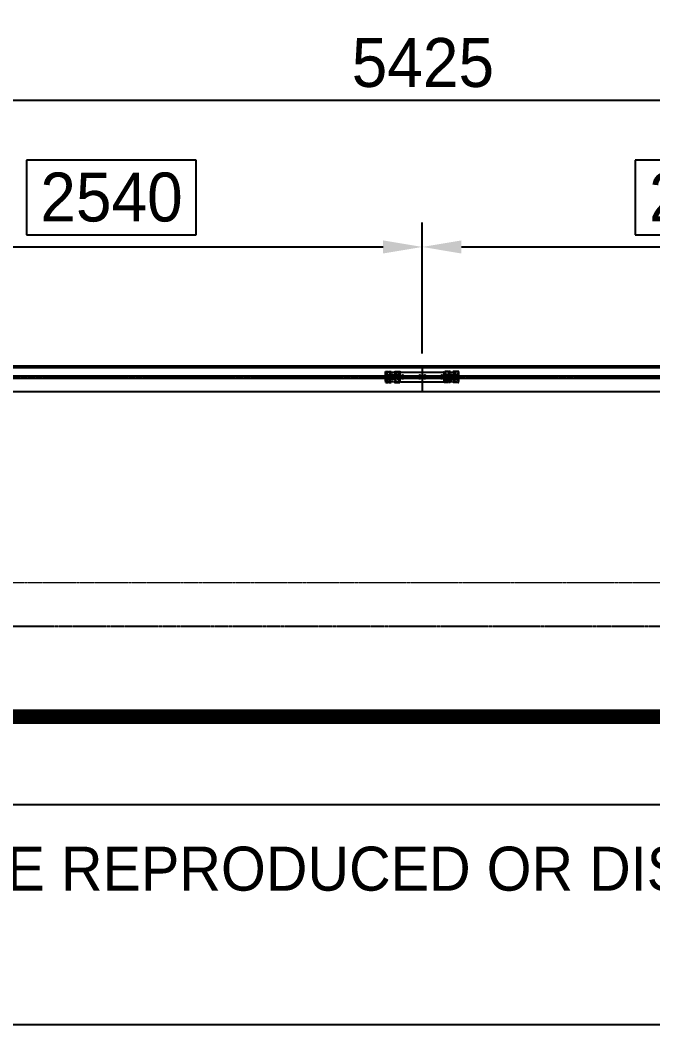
# Model space of a CAD drawing. Header units: inches. Extents: x 0 to 77285, y -118 to 40065.
# Drawn here: x 17608 to 20194, y 0 to 4108 of the extents above; entities that cross this region are included whole.
import ezdxf

# ---------------------------------------------------------------- set-up
doc = ezdxf.new("R2010")
doc.units = ezdxf.units.IN
doc.header["$LTSCALE"] = 5
doc.header["$MEASUREMENT"] = 0
for name, pattern in [('CENTER', [2, 1.25, -0.25, 0.25, -0.25]), ('HIDDEN', [0.375, 0.25, -0.125]), ('PHANTOM', [2.5, 1.25, -0.25, 0.25, -0.25, 0.25, -0.25])]:
    doc.linetypes.add(name, pattern=pattern)
for name, color, linetype in [('11', 1, 'CENTER'), ('22', 2, 'HIDDEN'), ('66', 6, 'PHANTOM'), ('B', 123, 'Continuous'), ('G', 231, 'Continuous')]:
    doc.layers.add(name, color=color, linetype=linetype)
doc.layers.add('33', color=3, linetype='PHANTOM', lineweight=9)
doc.styles.add('SCI', font='')
doc.styles.get('SCI').set_extended_font_data('Gulim')
doc.dimstyles.new('S', dxfattribs={"dimscale": 100, "dimtxt": 2.5, "dimasz": 2, "dimexe": 1.25, "dimexo": 0.625, "dimgap": -0.625, "dimtad": 1, "dimdec": 8, "dimtxsty": 'SCI', "dimcen": 2.5, "dimclrd": 1, "dimclre": 1, "dimclrt": 7, "dimadec": 8, "dimazin": 2, "dimtfac": 1, "dimtdec": 8, "dimtmove": 0, "dimatfit": 3, "dimfxl": 1, "dimarcsym": 0})
doc.dimstyles.new('SCH', dxfattribs={"dimtxt": 2.5, "dimasz": 2, "dimexe": 1.25, "dimexo": 0.625, "dimtad": 1, "dimdec": 8, "dimtxsty": 'SCI', "dimcen": 2.5, "dimclrd": 4, "dimclre": 4, "dimclrt": 7, "dimadec": 8, "dimazin": 2, "dimtfac": 1, "dimtdec": 8, "dimtmove": 0, "dimatfit": 3, "dimfxl": 1, "dimarcsym": 0})

# ---------------------------------------------------------------- blocks, each defined once
blk = doc.blocks.new('A$C60684f4e')
at = {"color": 2}
blk.add_lwpolyline([(12.5, -289.5), (12.5, -7.5), (412.5, -7.5), (412.5, -289.5)], close=True, dxfattribs=at)
at = {"color": 40, "const_width": 0.5}
blk.add_lwpolyline([(15.5, -286.5), (15.5, -10.5), (409.5, -10.5), (409.5, -286.5)], close=True, dxfattribs=at)
at = {"layer": 'Defpoints', "color": 1}
blk.add_lwpolyline([(0, -297), (0, 0), (420, 0), (420, -297)], close=True, dxfattribs=at)
at = {"color": 3, "linetype": 'Continuous', "style": 'SCI'}
blk.add_text('IT MUST NOT BE REPRODUCED OR DISCLOSED TO OTHERS OR USED IN ANY OTHER WAY IN WHOLE OR PART EXCEPT AN AUTHORIZED IN WRITING BY SECHANG INTERNATIONAL Co., Ltd.', height=1.5, dxfattribs=at).set_placement((131.882, -292.427))
blk = doc.blocks.new('0104-20170619.11435441')
for p, q in [((-30, 6), (-30, 21)), ((-30, 6), (-29, 6)), ((-29, 5), (-29, 6)), ((-29, 5), (-24, 5)), ((-6, 22.5), (-28.5, 22.5)), ((-28, 10.5), (-28, 19.5)), ((-28, 10.5), (-26, 10.5)), ((-10.5, 20.5), (-27, 20.5)), ((-26, 10.5), (-26, 12.5)), ((-26, 12.5), (-20.4, 12.5)), ((-22.4, 12.5), (-24.1, 12.5)), ((-23, 10.5), (-24.1, 10.5)), ((-24, 10.5), (-21, 10.5)), ((-24, 5), (-24, 10.5)), ((-21, 10.5), (-18, 8.5)), ((-20.4, 12.5), (-16, 9.6)), ((-18, -8.5), (-18, 8.5)), ((-16, 1), (-16, 9.6)), ((-16, 1), (-9.9, 1)), ((-10.5, 18.5), (-12.5, 18.5)), ((-12.5, 18.5), (-12.5, 12.9)), ((-12.5, 12.9), (-7.9, 6.1)), ((-10.5, 20.5), (-10.5, 18.5)), ((-10.5, 16.5), (-10.5, 13.5)), ((-5, 16.5), (-10.5, 16.5)), ((-10.5, 13.5), (-6.5, 7.6)), ((-4.9, 1), (-7.4, 1)), ((-6, 22.5), (-6, 21.5)), ((-5, 21.5), (-6, 21.5)), ((-4.2, 2.8), (-6, 4.5)), ((-5, 21.5), (-5, 16.5)), ((-2.8, 4.2), (-4.5, 6)), ((-1, 4.9), (-1, 7.4)), ((1, 4.9), (1, 7.4)), ((2.8, 4.2), (4.5, 6)), ((4.2, 2.8), (6, 4.5)), ((4.9, 1), (7.4, 1)), ((5, 21.5), (5, 16.5)), ((6, 21.5), (5, 21.5)), ((10.5, 16.5), (5, 16.5)), ((6, 22.5), (6, 21.5)), ((28.5, 22.5), (6, 22.5)), ((10.5, 13.5), (6.5, 7.6)), ((12.5, 12.9), (7.9, 6.1)), ((9.9, 1), (16, 1)), ((10.5, 20.5), (10.5, 18.5)), ((27, 20.5), (10.5, 20.5)), ((12.5, 18.5), (10.5, 18.5)), ((10.5, 16.5), (10.5, 13.5)), ((12.5, 18.5), (12.5, 12.9)), ((20.4, 12.5), (16, 9.6)), ((16, 1), (16, 9.6)), ((21, 10.5), (18, 8.5)), ((18, -8.5), (18, 8.5)), ((26, 12.5), (20.4, 12.5)), ((24, 10.5), (21, 10.5)), ((24, 5), (24, 10.5)), ((29, 5), (24, 5)), ((26, 10.5), (26, 12.5)), ((28, 10.5), (26, 10.5)), ((28, 10.5), (28, 19.5)), ((29, 5), (29, 6)), ((30, 6), (29, 6)), ((30, 6), (30, 21)), ((-30, -21), (-30, -6)), ((-30, -6), (-29, -6)), ((-29, -6), (-29, -5)), ((-29, -5), (-24, -5)), ((-6, -22.5), (-28.5, -22.5)), ((-28, -19.5), (-28, -10.5)), ((-28, -10.5), (-26, -10.5)), ((-10.5, -20.5), (-27, -20.5)), ((-26, -12.5), (-26, -10.5)), ((-26, -12.5), (-20.4, -12.5)), ((-24, -10.5), (-24, -5)), ((-24, -10.5), (-21, -10.5)), ((-21, -10.5), (-18, -8.5)), ((-20.4, -12.5), (-16, -9.6)), ((-16, -9.6), (-16, -1)), ((-16, -1), (-9.9, -1)), ((-12.5, -12.9), (-7.9, -6.1)), ((-12.5, -18.5), (-12.5, -12.9)), ((-10.5, -18.5), (-12.5, -18.5)), ((-10.5, -13.5), (-6.5, -7.6)), ((-10.5, -16.5), (-10.5, -13.5)), ((-5, -16.5), (-10.5, -16.5)), ((-10.5, -20.5), (-10.5, -18.5)), ((-4.9, -1), (-7.4, -1)), ((-4.2, -2.8), (-6, -4.5)), ((-6, -22.5), (-6, -21.5)), ((-5, -21.5), (-6, -21.5)), ((-5, -21.5), (-5, -16.5)), ((-2.8, -4.2), (-4.5, -6)), ((-1, -4.9), (-1, -7.4)), ((1, -4.9), (1, -7.4)), ((2.8, -4.2), (4.5, -6)), ((4.2, -2.8), (6, -4.5)), ((4.9, -1), (7.4, -1)), ((5, -21.5), (5, -16.5)), ((10.5, -16.5), (5, -16.5)), ((6, -21.5), (5, -21.5)), ((6, -22.5), (6, -21.5)), ((28.5, -22.5), (6, -22.5)), ((10.5, -13.5), (6.5, -7.6)), ((12.5, -12.9), (7.9, -6.1)), ((9.9, -1), (16, -1)), ((10.5, -16.5), (10.5, -13.5)), ((12.5, -18.5), (10.5, -18.5)), ((10.5, -20.5), (10.5, -18.5)), ((27, -20.5), (10.5, -20.5)), ((12.5, -18.5), (12.5, -12.9)), ((16, -9.6), (16, -1)), ((20.4, -12.5), (16, -9.6)), ((21, -10.5), (18, -8.5)), ((26, -12.5), (20.4, -12.5)), ((24, -10.5), (21, -10.5)), ((24, -10.5), (24, -5)), ((29, -5), (24, -5)), ((26, -12.5), (26, -10.5)), ((28, -10.5), (26, -10.5)), ((28, -19.5), (28, -10.5)), ((29, -6), (29, -5)), ((30, -6), (29, -6)), ((30, -21), (30, -6))]:
    blk.add_line(p, q)
for centre, radius, start, end in [((-28.5, 21), 1.5, 90, 180), ((-27, 19.5), 1, 90, 180), ((0, 0), 10, 142.644, 174.2608), ((0, 0), 7.5, 172.3377, 187.6623), ((0, 0), 10, 49.1403, 130.8597), ((0, 0), 7.5, 127.3377, 142.6623), ((0, 0), 5, 146.537, 168.463), ((0, 0), 5, 101.537, 123.463), ((0, 0), 7.5, 82.3377, 97.6623), ((0, 0), 5, 56.537, 78.463), ((0, 0), 5, 11.537, 33.463), ((0, 0), 7.5, 37.3377, 52.6623), ((0, 0), 7.5, 352.3377, 7.6623), ((0, 0), 10, 5.7392, 39.0281), ((0, 0), 10, 5.7392, 37.356), ((27, 19.5), 1, 0, 90), ((28.5, 21), 1.5, 0, 90), ((-28.5, -21), 1.5, 180, 270), ((-27, -19.5), 1, 180, 270), ((0, 0), 10, 185.7392, 217.356), ((0, 0), 10, 229.1403, 309.2607), ((0, 0), 7.5, 217.3377, 232.6623), ((0, 0), 5, 191.537, 213.463), ((0, 0), 10, 243.4796, 310.8597), ((0, 0), 5, 236.537, 258.463), ((0, 0), 7.5, 262.3377, 277.6623), ((0, 0), 5, 281.537, 303.463), ((0, 0), 5, 326.537, 348.463), ((0, 0), 7.5, 307.3377, 322.6623), ((0, 0), 10, 320.9719, 354.2608), ((0, 0), 10, 322.644, 354.2608), ((27, -19.5), 1, 270, 0), ((28.5, -21), 1.5, 270, 0)]:
    blk.add_arc(centre, radius, start, end)
at = {"layer": '11'}
for p, q in [((0, -22.5), (0, 22.5)), ((30, 0), (-30, 0))]:
    blk.add_line(p, q, dxfattribs=at)
blk = doc.blocks.new('A$C8f69a4f7')
at = {"color": 7}
blk.add_line((0, 45.5), (0, -60), dxfattribs=at)
at = {"layer": '11'}
blk.add_line((93.4, 0), (-93.4, 0), dxfattribs=at)
at = {"layer": '66'}
for p, q in [((-90, -17), (-90, 17)), ((-87.5, 0), (-83.8, 6.5)), ((-83.8, -6.5), (-87.5, 0)), ((-87, 20), (87, 20)), ((-76.2, 6.5), (-83.8, 6.5)), ((-80, -7.3), (-80, 7.3)), ((-80, -7), (-80, 7)), ((-76.2, 6.5), (-72.5, 0)), ((-72.5, 0), (-76.2, -6.5)), ((-17.5, 0), (-13.8, 6.5)), ((-13.8, -6.5), (-17.5, 0)), ((-6.2, 6.5), (-13.8, 6.5)), ((-10, -7.3), (-10, 7.3)), ((-10, -7), (-10, 7)), ((-6.2, 6.5), (-2.5, 0)), ((-2.5, 0), (-6.2, -6.5)), ((2.5, 0), (6.2, 6.5)), ((6.2, -6.5), (2.5, 0)), ((13.8, 6.5), (6.2, 6.5)), ((10, -7.3), (10, 7.3)), ((10, -7), (10, 7)), ((13.8, 6.5), (17.5, 0)), ((17.5, 0), (13.8, -6.5)), ((72.5, 0), (76.2, 6.5)), ((76.2, -6.5), (72.5, 0)), ((83.8, 6.5), (76.2, 6.5)), ((80, -7.3), (80, 7.3)), ((80, -7), (80, 7)), ((83.8, 6.5), (87.5, 0)), ((87.5, 0), (83.8, -6.5)), ((90, -17), (90, 17)), ((-87, -20), (87, -20)), ((-76.2, -6.5), (-83.8, -6.5)), ((-6.2, -6.5), (-13.8, -6.5)), ((13.8, -6.5), (6.2, -6.5)), ((83.8, -6.5), (76.2, -6.5))]:
    blk.add_line(p, q, dxfattribs=at)
for centre, radius in [((-80, 0), 8.25), ((-80, 0), 6.5), ((-80, 0), 4.5), ((-80, 0), 4), ((-80, 0), 3.2), ((-10, 0), 8.25), ((-10, 0), 6.5), ((-10, 0), 4.5), ((-10, 0), 4), ((-10, 0), 3.2), ((10, 0), 8.25), ((10, 0), 6.5), ((10, 0), 4.5), ((10, 0), 4), ((10, 0), 3.2), ((80, 0), 8.25), ((80, 0), 6.5), ((80, 0), 4.5), ((80, 0), 4), ((80, 0), 3.2)]:
    blk.add_circle(centre, radius, dxfattribs=at)
for centre, start, end in [((-87, 17), 90, 180), ((87, 17), 0, 90), ((-87, -17), 180, 270), ((87, -17), 270, 0)]:
    blk.add_arc(centre, 3, start, end, dxfattribs=at)
at = {"layer": '22', "xscale": -1}
blk.add_blockref('0104-20170619.11435441', (-120, 0), dxfattribs=at)
at = {"layer": '22'}
blk.add_blockref('0104-20170619.11435441', (120, 0), dxfattribs=at)
blk = doc.blocks.new('A$C674316cb')
for p, q in [((7, 170), (7, 5145)), ((40.5, 170), (40.5, 5145)), ((50.5, 170), (50.5, 5145)), ((105.5, 170), (105.5, 5145))]:
    blk.add_line(p, q)
at = {"layer": '11'}
blk.add_line((45.5, 170), (45.5, 5145), dxfattribs=at)
at = {"layer": 'B'}
blk.add_line((5.5, 170), (5.5, 5145), dxfattribs=at)
at = {"layer": 'G'}
blk.add_line((0, 170), (0, 5145), dxfattribs=at)
at = {"rotation": 90}
blk.add_blockref('A$C8f69a4f7', (45.5, 2710), dxfattribs=at)
at = {"layer": '22', "rotation": 90}
blk.add_blockref('0104-20170619.11435441', (45.5, 2830), dxfattribs=at)
at = {"layer": '22', "xscale": -1.000000000000001, "rotation": 90}
blk.add_blockref('0104-20170619.11435441', (45.5, 2590), dxfattribs=at)
blk = doc.blocks.new('*D572')
at = {"color": 1, "lineweight": -2, "transparency": 16777216}
for p, q in [((18328.4, 3535.7), (17635.1, 3535.7)), ((17635.1, 3535.7), (17635.1, 3230.4)), ((18328.4, 3230.4), (18328.4, 3535.7)), ((16711.8, 2744.3), (16711.8, 3280.4)), ((19251.8, 2744.3), (19251.8, 3280.4)), ((17635.1, 3230.4), (18328.4, 3230.4)), ((16871.8, 3180.4), (19091.8, 3180.4))]:
    blk.add_line(p, q, dxfattribs=at)
at = {"color": 1, "transparency": 16777216}
for points in [[(16871.8, 3207.1), (16871.8, 3153.7), (16711.8, 3180.4)], [(19091.8, 3207.1), (19091.8, 3153.7), (19251.8, 3180.4)]]:
    blk.add_solid(points, dxfattribs=at)
at = {"layer": 'Defpoints', "color": 0, "transparency": 16777216}
for p in [(19251.8, 3180.4), (16711.8, 2694.3), (19251.8, 2694.3)]:
    blk.add_point(p, dxfattribs=at)
at = {"color": 7, "transparency": 16777216, "insert": (17981.8, 3383.1), "char_height": 200, "attachment_point": 5, "style": 'SCI'}
blk.add_mtext('2540', dxfattribs=at)
blk = doc.blocks.new('*D573')
at = {"color": 1, "lineweight": -2, "transparency": 16777216}
for p, q in [((20816.1, 3535.7), (20122.5, 3535.7)), ((20122.5, 3535.7), (20122.5, 3230.4)), ((20816.1, 3230.4), (20816.1, 3535.7)), ((19251.8, 2744.3), (19251.8, 3280.4)), ((21686.8, 2744.3), (21686.8, 3280.4)), ((20122.5, 3230.4), (20816.1, 3230.4)), ((19411.8, 3180.4), (21526.8, 3180.4))]:
    blk.add_line(p, q, dxfattribs=at)
at = {"color": 1, "transparency": 16777216}
for points in [[(19411.8, 3207.1), (19411.8, 3153.7), (19251.8, 3180.4)], [(21526.8, 3207.1), (21526.8, 3153.7), (21686.8, 3180.4)]]:
    blk.add_solid(points, dxfattribs=at)
at = {"layer": 'Defpoints', "color": 0, "transparency": 16777216}
for p in [(21686.8, 3180.4), (19251.8, 2694.3), (21686.8, 2694.3)]:
    blk.add_point(p, dxfattribs=at)
at = {"color": 7, "transparency": 16777216, "insert": (20469.3, 3383.1), "char_height": 200, "attachment_point": 5, "style": 'SCI'}
blk.add_mtext('2435', dxfattribs=at)
blk = doc.blocks.new('*D581')
at = {"color": 4, "lineweight": -2, "transparency": 16777216}
for p, q in [((16541.8, 2744.3), (16541.8, 3880.4)), ((21966.8, 2744.3), (21966.8, 3880.4)), ((16701.8, 3780.4), (21806.8, 3780.4))]:
    blk.add_line(p, q, dxfattribs=at)
at = {"color": 4, "transparency": 16777216}
for points in [[(16701.8, 3807.1), (16701.8, 3753.7), (16541.8, 3780.4)], [(21806.8, 3807.1), (21806.8, 3753.7), (21966.8, 3780.4)]]:
    blk.add_solid(points, dxfattribs=at)
at = {"layer": 'Defpoints', "color": 0, "transparency": 16777216}
for p in [(21966.8, 3780.4), (16541.8, 2694.3), (21966.8, 2694.3)]:
    blk.add_point(p, dxfattribs=at)
at = {"color": 7, "transparency": 16777216, "insert": (19254.3, 3933.1), "char_height": 200, "attachment_point": 5, "style": 'SCI'}
blk.add_mtext('5425', dxfattribs=at)

msp = doc.modelspace()

# ---------------------------------------------------------------- linework, layer by layer
at = {"layer": '33'}
msp.add_line((16441.76552788, 1808.83538786), (22066.76552788, 1808.83538786), dxfattribs=at)
at = {"layer": '66'}
msp.add_lwpolyline([(15158.35005525, 8339.41492082), (27621.97526081, 8339.41492082), (27621.97526081, 1629.22279512), (15158.35005525, 1629.22279512)], close=True, dxfattribs=at)

# ---------------------------------------------------------------- block references
at = {"xscale": 120, "yscale": 120, "zscale": 120}
msp.add_blockref('A$C60684f4e', (0, 35640), dxfattribs=at)
at = {"rotation": 270}
msp.add_blockref('A$C674316cb', (16541.76552788, 2694.33538786), dxfattribs=at)

# ---------------------------------------------------------------- dimensions: what is measured, and where the dimension line sits
for base, p1, p2, dimstyle, picture, middle in [((21966.765527883, 3780.3871006794), (16541.765527883, 2694.3353878621), (21966.765527883, 2694.3353878621), 'SCH', '*D581', (19254.265527883, 3933.050216525)), ((19251.765527883, 3180.3956830785), (16711.765527883, 2694.3353878621), (19251.765527883, 2694.3353878621), 'S', '*D572', (17981.765527883, 3383.058798924)), ((21686.765527883, 3180.3956830785), (19251.765527883, 2694.3353878621), (21686.765527883, 2694.3353878621), 'S', '*D573', (20469.265527883, 3383.058798924))]:
    dim = msp.add_linear_dim(base=base, p1=p1, p2=p2, dimstyle=dimstyle, override={"dimscale": 80})
    dim.commit()
    dim.dimension.update_dxf_attribs({"geometry": picture, "text_midpoint": middle})

doc.saveas('drawing.dxf')
